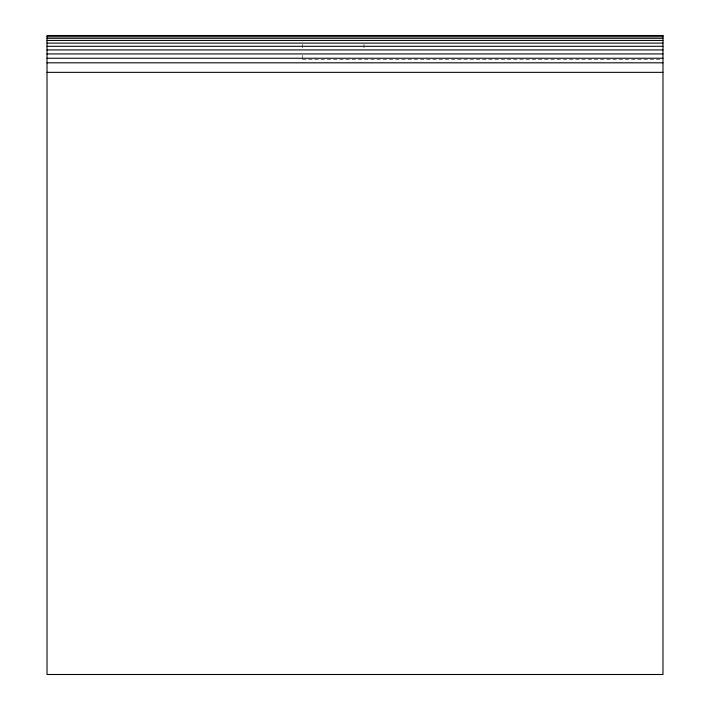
<?xml version="1.0" encoding="UTF-8"?>
<svg xmlns="http://www.w3.org/2000/svg" width="710" height="710" viewBox="0 0 710 710"><rect width="100%" height="100%" fill="white"/><g stroke="black" fill="none" stroke-linecap="round" stroke-linejoin="round"><path stroke-width="0.53" stroke-dasharray="3.55 2.66" d="M302.38 59.675L661.871 59.675M363.973 44.286L363.973 48.688M302.38 44.286L302.38 48.688M302.38 55.273L302.38 58.575"/><path stroke-width="1.06" d="M47.02 36.751L662.98 36.751M47.02 38.304L662.98 38.304M47.02 40.434L662.98 40.434M47.02 43.115L662.98 43.115M47.02 46.292L662.98 46.292M47.02 49.922L662.98 49.922M47.02 53.924L662.98 53.924M47.02 58.247L662.98 58.247M47.02 62.817L662.98 62.817M47.02 72.349L662.98 72.349M662.98 35.5L47.02 35.5L47.02 674.5L662.98 674.5L662.98 35.5"/></g></svg>
